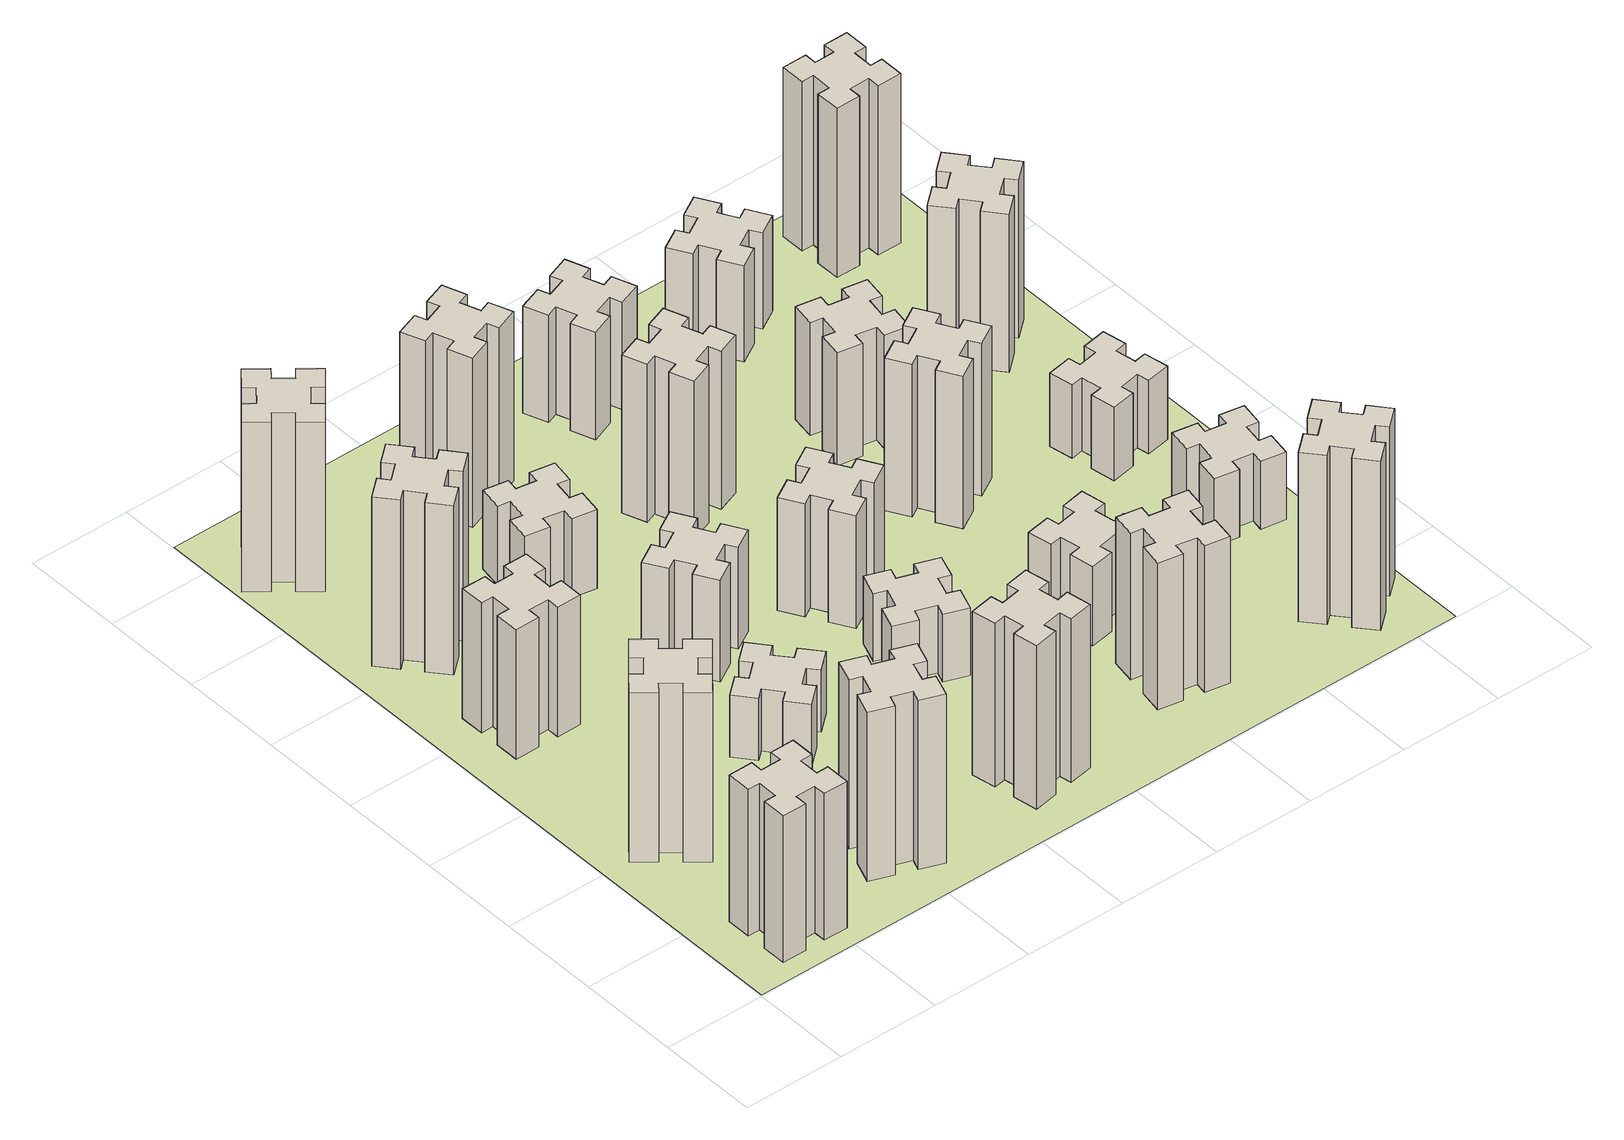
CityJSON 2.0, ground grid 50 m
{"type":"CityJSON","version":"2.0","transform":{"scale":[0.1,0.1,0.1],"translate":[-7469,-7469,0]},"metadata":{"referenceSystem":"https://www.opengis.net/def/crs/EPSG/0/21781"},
"CityObjects":{
"building1":{"type":"Building","attributes":{"class":"1000","function":"1000","usage":"1000","yearOfConstruction":2016,"roofType":"1000","measuredHeight":78,"storeysAboveGround":30,"storeysBelowGround":0},"geometry":[{"type":"Solid","lod":"1","boundaries":[[[[0,1,2,3,4,5,6,7,8,9,10,11,12,13,14,15,16,17,18,19]],[[17,16,20,21]],[[16,15,22,20]],[[15,14,23,22]],[[14,13,24,23]],[[13,12,25,24]],[[12,11,26,25]],[[11,10,27,26]],[[10,9,28,27]],[[9,8,29,28]],[[8,7,30,29]],[[7,6,31,30]],[[6,5,32,31]],[[5,4,33,32]],[[4,3,34,33]],[[3,2,35,34]],[[2,1,36,35]],[[1,0,37,36]],[[0,19,38,37]],[[19,18,39,38]],[[18,17,21,39]],[[24,25,26,27,28,29,30,31,32,33,34,35,36,37,38,39,21,20,22,23]]]]}]},
"building2":{"type":"Building","attributes":{"class":"1000","function":"1000","usage":"1000","yearOfConstruction":2016,"roofType":"1000","measuredHeight":90,"storeysAboveGround":30,"storeysBelowGround":0},"geometry":[{"type":"Solid","lod":"1","boundaries":[[[[40,41,42,43,44,45,46,47,48,49,50,51,52,53,54,55,56,57,58,59]],[[57,56,60,61]],[[56,55,62,60]],[[55,54,63,62]],[[54,53,64,63]],[[53,52,65,64]],[[52,51,66,65]],[[51,50,67,66]],[[50,49,68,67]],[[49,48,69,68]],[[48,47,70,69]],[[47,46,71,70]],[[46,45,72,71]],[[45,44,73,72]],[[44,43,74,73]],[[43,42,75,74]],[[42,41,76,75]],[[41,40,77,76]],[[40,59,78,77]],[[59,58,79,78]],[[58,57,61,79]],[[64,65,66,67,68,69,70,71,72,73,74,75,76,77,78,79,61,60,62,63]]]]}]},
"building3":{"type":"Building","attributes":{"class":"1000","function":"1000","usage":"1000","yearOfConstruction":2016,"roofType":"1000","measuredHeight":69,"storeysAboveGround":30,"storeysBelowGround":0},"geometry":[{"type":"Solid","lod":"1","boundaries":[[[[80,81,82,83,84,85,86,87,88,89,90,91,92,93,94,95,96,97,98,99]],[[97,96,100,101]],[[96,95,102,100]],[[95,94,103,102]],[[94,93,104,103]],[[93,92,105,104]],[[92,91,106,105]],[[91,90,107,106]],[[90,89,108,107]],[[89,88,109,108]],[[88,87,110,109]],[[87,86,111,110]],[[86,85,112,111]],[[85,84,113,112]],[[84,83,114,113]],[[83,82,115,114]],[[82,81,116,115]],[[81,80,117,116]],[[80,99,118,117]],[[99,98,119,118]],[[98,97,101,119]],[[104,105,106,107,108,109,110,111,112,113,114,115,116,117,118,119,101,100,102,103]]]]}]},
"building4":{"type":"Building","attributes":{"class":"1000","function":"1000","usage":"1000","yearOfConstruction":2016,"roofType":"1000","measuredHeight":90,"storeysAboveGround":30,"storeysBelowGround":0},"geometry":[{"type":"Solid","lod":"1","boundaries":[[[[120,121,122,123,124,125,126,127,128,129,130,131,132,133,134,135,136,137,138,139]],[[137,136,140,141]],[[136,135,142,140]],[[135,134,143,142]],[[134,133,144,143]],[[133,132,145,144]],[[132,131,146,145]],[[131,130,147,146]],[[130,129,148,147]],[[129,128,149,148]],[[128,127,150,149]],[[127,126,151,150]],[[126,125,152,151]],[[125,124,153,152]],[[124,123,154,153]],[[123,122,155,154]],[[122,121,156,155]],[[121,120,157,156]],[[120,139,158,157]],[[139,138,159,158]],[[138,137,141,159]],[[144,145,146,147,148,149,150,151,152,153,154,155,156,157,158,159,141,140,142,143]]]]}]},
"building5":{"type":"Building","attributes":{"class":"1000","function":"1000","usage":"1000","yearOfConstruction":2016,"roofType":"1000","measuredHeight":90,"storeysAboveGround":30,"storeysBelowGround":0},"geometry":[{"type":"Solid","lod":"1","boundaries":[[[[160,161,162,163,164,165,166,167,168,169,170,171,172,173,174,175,176,177,178,179]],[[177,176,180,181]],[[176,175,182,180]],[[175,174,183,182]],[[174,173,184,183]],[[173,172,185,184]],[[172,171,186,185]],[[171,170,187,186]],[[170,169,188,187]],[[169,168,189,188]],[[168,167,190,189]],[[167,166,191,190]],[[166,165,192,191]],[[165,164,193,192]],[[164,163,194,193]],[[163,162,195,194]],[[162,161,196,195]],[[161,160,197,196]],[[160,179,198,197]],[[179,178,199,198]],[[178,177,181,199]],[[184,185,186,187,188,189,190,191,192,193,194,195,196,197,198,199,181,180,182,183]]]]}]},
"building6":{"type":"Building","attributes":{"class":"1000","function":"1000","usage":"1000","yearOfConstruction":2016,"roofType":"1000","measuredHeight":90,"storeysAboveGround":30,"storeysBelowGround":0},"geometry":[{"type":"Solid","lod":"1","boundaries":[[[[200,201,202,203,204,205,206,207,208,209,210,211,212,213,214,215,216,217,218,219]],[[217,216,220,221]],[[216,215,222,220]],[[215,214,223,222]],[[214,213,224,223]],[[213,212,225,224]],[[212,211,226,225]],[[211,210,227,226]],[[210,209,228,227]],[[209,208,229,228]],[[208,207,230,229]],[[207,206,231,230]],[[206,205,232,231]],[[205,204,233,232]],[[204,203,234,233]],[[203,202,235,234]],[[202,201,236,235]],[[201,200,237,236]],[[200,219,238,237]],[[219,218,239,238]],[[218,217,221,239]],[[224,225,226,227,228,229,230,231,232,233,234,235,236,237,238,239,221,220,222,223]]]]}]},
"building7":{"type":"Building","attributes":{"class":"1000","function":"1000","usage":"1000","yearOfConstruction":2016,"roofType":"1000","measuredHeight":33,"storeysAboveGround":30,"storeysBelowGround":0},"geometry":[{"type":"Solid","lod":"1","boundaries":[[[[240,241,242,243,244,245,246,247,248,249,250,251,252,253,254,255,256,257,258,259]],[[257,256,260,261]],[[256,255,262,260]],[[255,254,263,262]],[[254,253,264,263]],[[253,252,265,264]],[[252,251,266,265]],[[251,250,267,266]],[[250,249,268,267]],[[249,248,269,268]],[[248,247,270,269]],[[247,246,271,270]],[[246,245,272,271]],[[245,244,273,272]],[[244,243,274,273]],[[243,242,275,274]],[[242,241,276,275]],[[241,240,277,276]],[[240,259,278,277]],[[259,258,279,278]],[[258,257,261,279]],[[264,265,266,267,268,269,270,271,272,273,274,275,276,277,278,279,261,260,262,263]]]]}]},
"building8":{"type":"Building","attributes":{"class":"1000","function":"1000","usage":"1000","yearOfConstruction":2016,"roofType":"1000","measuredHeight":54,"storeysAboveGround":30,"storeysBelowGround":0},"geometry":[{"type":"Solid","lod":"1","boundaries":[[[[280,281,282,283,284,285,286,287,288,289,290,291,292,293,294,295,296,297,298,299]],[[297,296,300,301]],[[296,295,302,300]],[[295,294,303,302]],[[294,293,304,303]],[[293,292,305,304]],[[292,291,306,305]],[[291,290,307,306]],[[290,289,308,307]],[[289,288,309,308]],[[288,287,310,309]],[[287,286,311,310]],[[286,285,312,311]],[[285,284,313,312]],[[284,283,314,313]],[[283,282,315,314]],[[282,281,316,315]],[[281,280,317,316]],[[280,299,318,317]],[[299,298,319,318]],[[298,297,301,319]],[[304,305,306,307,308,309,310,311,312,313,314,315,316,317,318,319,301,300,302,303]]]]}]},
"building9":{"type":"Building","attributes":{"class":"1000","function":"1000","usage":"1000","yearOfConstruction":2016,"roofType":"1000","measuredHeight":42,"storeysAboveGround":30,"storeysBelowGround":0},"geometry":[{"type":"Solid","lod":"1","boundaries":[[[[320,321,322,323,324,325,326,327,328,329,330,331,332,333,334,335,336,337,338,339]],[[337,336,340,341]],[[336,335,342,340]],[[335,334,343,342]],[[334,333,344,343]],[[333,332,345,344]],[[332,331,346,345]],[[331,330,347,346]],[[330,329,348,347]],[[329,328,349,348]],[[328,327,350,349]],[[327,326,351,350]],[[326,325,352,351]],[[325,324,353,352]],[[324,323,354,353]],[[323,322,355,354]],[[322,321,356,355]],[[321,320,357,356]],[[320,339,358,357]],[[339,338,359,358]],[[338,337,341,359]],[[344,345,346,347,348,349,350,351,352,353,354,355,356,357,358,359,341,340,342,343]]]]}]},
"building10":{"type":"Building","attributes":{"class":"1000","function":"1000","usage":"1000","yearOfConstruction":2016,"roofType":"1000","measuredHeight":87,"storeysAboveGround":30,"storeysBelowGround":0},"geometry":[{"type":"Solid","lod":"1","boundaries":[[[[360,361,362,363,364,365,366,367,368,369,370,371,372,373,374,375,376,377,378,379]],[[377,376,380,381]],[[376,375,382,380]],[[375,374,383,382]],[[374,373,384,383]],[[373,372,385,384]],[[372,371,386,385]],[[371,370,387,386]],[[370,369,388,387]],[[369,368,389,388]],[[368,367,390,389]],[[367,366,391,390]],[[366,365,392,391]],[[365,364,393,392]],[[364,363,394,393]],[[363,362,395,394]],[[362,361,396,395]],[[361,360,397,396]],[[360,379,398,397]],[[379,378,399,398]],[[378,377,381,399]],[[384,385,386,387,388,389,390,391,392,393,394,395,396,397,398,399,381,380,382,383]]]]}]},
"building11":{"type":"Building","attributes":{"class":"1000","function":"1000","usage":"1000","yearOfConstruction":2016,"roofType":"1000","measuredHeight":90,"storeysAboveGround":30,"storeysBelowGround":0},"geometry":[{"type":"Solid","lod":"1","boundaries":[[[[400,401,402,403,404,405,406,407,408,409,410,411,412,413,414,415,416,417,418,419]],[[417,416,420,421]],[[416,415,422,420]],[[415,414,423,422]],[[414,413,424,423]],[[413,412,425,424]],[[412,411,426,425]],[[411,410,427,426]],[[410,409,428,427]],[[409,408,429,428]],[[408,407,430,429]],[[407,406,431,430]],[[406,405,432,431]],[[405,404,433,432]],[[404,403,434,433]],[[403,402,435,434]],[[402,401,436,435]],[[401,400,437,436]],[[400,419,438,437]],[[419,418,439,438]],[[418,417,421,439]],[[424,425,426,427,428,429,430,431,432,433,434,435,436,437,438,439,421,420,422,423]]]]}]},
"building12":{"type":"Building","attributes":{"class":"1000","function":"1000","usage":"1000","yearOfConstruction":2016,"roofType":"1000","measuredHeight":36,"storeysAboveGround":30,"storeysBelowGround":0},"geometry":[{"type":"Solid","lod":"1","boundaries":[[[[440,441,442,443,444,445,446,447,448,449,450,451,452,453,454,455,456,457,458,459]],[[457,456,460,461]],[[456,455,462,460]],[[455,454,463,462]],[[454,453,464,463]],[[453,452,465,464]],[[452,451,466,465]],[[451,450,467,466]],[[450,449,468,467]],[[449,448,469,468]],[[448,447,470,469]],[[447,446,471,470]],[[446,445,472,471]],[[445,444,473,472]],[[444,443,474,473]],[[443,442,475,474]],[[442,441,476,475]],[[441,440,477,476]],[[440,459,478,477]],[[459,458,479,478]],[[458,457,461,479]],[[464,465,466,467,468,469,470,471,472,473,474,475,476,477,478,479,461,460,462,463]]]]}]},
"building13":{"type":"Building","attributes":{"class":"1000","function":"1000","usage":"1000","yearOfConstruction":2016,"roofType":"1000","measuredHeight":60,"storeysAboveGround":30,"storeysBelowGround":0},"geometry":[{"type":"Solid","lod":"1","boundaries":[[[[480,481,482,483,484,485,486,487,488,489,490,491,492,493,494,495,496,497,498,499]],[[497,496,500,501]],[[496,495,502,500]],[[495,494,503,502]],[[494,493,504,503]],[[493,492,505,504]],[[492,491,506,505]],[[491,490,507,506]],[[490,489,508,507]],[[489,488,509,508]],[[488,487,510,509]],[[487,486,511,510]],[[486,485,512,511]],[[485,484,513,512]],[[484,483,514,513]],[[483,482,515,514]],[[482,481,516,515]],[[481,480,517,516]],[[480,499,518,517]],[[499,498,519,518]],[[498,497,501,519]],[[504,505,506,507,508,509,510,511,512,513,514,515,516,517,518,519,501,500,502,503]]]]}]},
"building14":{"type":"Building","attributes":{"class":"1000","function":"1000","usage":"1000","yearOfConstruction":2016,"roofType":"1000","measuredHeight":84,"storeysAboveGround":30,"storeysBelowGround":0},"geometry":[{"type":"Solid","lod":"1","boundaries":[[[[520,521,522,523,524,525,526,527,528,529,530,531,532,533,534,535,536,537,538,539]],[[537,536,540,541]],[[536,535,542,540]],[[535,534,543,542]],[[534,533,544,543]],[[533,532,545,544]],[[532,531,546,545]],[[531,530,547,546]],[[530,529,548,547]],[[529,528,549,548]],[[528,527,550,549]],[[527,526,551,550]],[[526,525,552,551]],[[525,524,553,552]],[[524,523,554,553]],[[523,522,555,554]],[[522,521,556,555]],[[521,520,557,556]],[[520,539,558,557]],[[539,538,559,558]],[[538,537,541,559]],[[544,545,546,547,548,549,550,551,552,553,554,555,556,557,558,559,541,540,542,543]]]]}]},
"building15":{"type":"Building","attributes":{"class":"1000","function":"1000","usage":"1000","yearOfConstruction":2016,"roofType":"1000","measuredHeight":78,"storeysAboveGround":30,"storeysBelowGround":0},"geometry":[{"type":"Solid","lod":"1","boundaries":[[[[560,561,562,563,564,565,566,567,568,569,570,571,572,573,574,575,576,577,578,579]],[[577,576,580,581]],[[576,575,582,580]],[[575,574,583,582]],[[574,573,584,583]],[[573,572,585,584]],[[572,571,586,585]],[[571,570,587,586]],[[570,569,588,587]],[[569,568,589,588]],[[568,567,590,589]],[[567,566,591,590]],[[566,565,592,591]],[[565,564,593,592]],[[564,563,594,593]],[[563,562,595,594]],[[562,561,596,595]],[[561,560,597,596]],[[560,579,598,597]],[[579,578,599,598]],[[578,577,581,599]],[[584,585,586,587,588,589,590,591,592,593,594,595,596,597,598,599,581,580,582,583]]]]}]},
"building16":{"type":"Building","attributes":{"class":"1000","function":"1000","usage":"1000","yearOfConstruction":2016,"roofType":"1000","measuredHeight":57,"storeysAboveGround":30,"storeysBelowGround":0},"geometry":[{"type":"Solid","lod":"1","boundaries":[[[[600,601,602,603,604,605,606,607,608,609,610,611,612,613,614,615,616,617,618,619]],[[617,616,620,621]],[[616,615,622,620]],[[615,614,623,622]],[[614,613,624,623]],[[613,612,625,624]],[[612,611,626,625]],[[611,610,627,626]],[[610,609,628,627]],[[609,608,629,628]],[[608,607,630,629]],[[607,606,631,630]],[[606,605,632,631]],[[605,604,633,632]],[[604,603,634,633]],[[603,602,635,634]],[[602,601,636,635]],[[601,600,637,636]],[[600,619,638,637]],[[619,618,639,638]],[[618,617,621,639]],[[624,625,626,627,628,629,630,631,632,633,634,635,636,637,638,639,621,620,622,623]]]]}]},
"building17":{"type":"Building","attributes":{"class":"1000","function":"1000","usage":"1000","yearOfConstruction":2016,"roofType":"1000","measuredHeight":42,"storeysAboveGround":30,"storeysBelowGround":0},"geometry":[{"type":"Solid","lod":"1","boundaries":[[[[640,641,642,643,644,645,646,647,648,649,650,651,652,653,654,655,656,657,658,659]],[[657,656,660,661]],[[656,655,662,660]],[[655,654,663,662]],[[654,653,664,663]],[[653,652,665,664]],[[652,651,666,665]],[[651,650,667,666]],[[650,649,668,667]],[[649,648,669,668]],[[648,647,670,669]],[[647,646,671,670]],[[646,645,672,671]],[[645,644,673,672]],[[644,643,674,673]],[[643,642,675,674]],[[642,641,676,675]],[[641,640,677,676]],[[640,659,678,677]],[[659,658,679,678]],[[658,657,661,679]],[[664,665,666,667,668,669,670,671,672,673,674,675,676,677,678,679,661,660,662,663]]]]}]},
"building18":{"type":"Building","attributes":{"class":"1000","function":"1000","usage":"1000","yearOfConstruction":2016,"roofType":"1000","measuredHeight":81,"storeysAboveGround":30,"storeysBelowGround":0},"geometry":[{"type":"Solid","lod":"1","boundaries":[[[[680,681,682,683,684,685,686,687,688,689,690,691,692,693,694,695,696,697,698,699]],[[697,696,700,701]],[[696,695,702,700]],[[695,694,703,702]],[[694,693,704,703]],[[693,692,705,704]],[[692,691,706,705]],[[691,690,707,706]],[[690,689,708,707]],[[689,688,709,708]],[[688,687,710,709]],[[687,686,711,710]],[[686,685,712,711]],[[685,684,713,712]],[[684,683,714,713]],[[683,682,715,714]],[[682,681,716,715]],[[681,680,717,716]],[[680,699,718,717]],[[699,698,719,718]],[[698,697,701,719]],[[704,705,706,707,708,709,710,711,712,713,714,715,716,717,718,719,701,700,702,703]]]]}]},
"building19":{"type":"Building","attributes":{"class":"1000","function":"1000","usage":"1000","yearOfConstruction":2016,"roofType":"1000","measuredHeight":60,"storeysAboveGround":30,"storeysBelowGround":0},"geometry":[{"type":"Solid","lod":"1","boundaries":[[[[720,721,722,723,724,725,726,727,728,729,730,731,732,733,734,735,736,737,738,739]],[[737,736,740,741]],[[736,735,742,740]],[[735,734,743,742]],[[734,733,744,743]],[[733,732,745,744]],[[732,731,746,745]],[[731,730,747,746]],[[730,729,748,747]],[[729,728,749,748]],[[728,727,750,749]],[[727,726,751,750]],[[726,725,752,751]],[[725,724,753,752]],[[724,723,754,753]],[[723,722,755,754]],[[722,721,756,755]],[[721,720,757,756]],[[720,739,758,757]],[[739,738,759,758]],[[738,737,741,759]],[[744,745,746,747,748,749,750,751,752,753,754,755,756,757,758,759,741,740,742,743]]]]}]},
"building20":{"type":"Building","attributes":{"class":"1000","function":"1000","usage":"1000","yearOfConstruction":2016,"roofType":"1000","measuredHeight":90,"storeysAboveGround":30,"storeysBelowGround":0},"geometry":[{"type":"Solid","lod":"1","boundaries":[[[[760,761,762,763,764,765,766,767,768,769,770,771,772,773,774,775,776,777,778,779]],[[777,776,780,781]],[[776,775,782,780]],[[775,774,783,782]],[[774,773,784,783]],[[773,772,785,784]],[[772,771,786,785]],[[771,770,787,786]],[[770,769,788,787]],[[769,768,789,788]],[[768,767,790,789]],[[767,766,791,790]],[[766,765,792,791]],[[765,764,793,792]],[[764,763,794,793]],[[763,762,795,794]],[[762,761,796,795]],[[761,760,797,796]],[[760,779,798,797]],[[779,778,799,798]],[[778,777,781,799]],[[784,785,786,787,788,789,790,791,792,793,794,795,796,797,798,799,781,780,782,783]]]]}]},
"building21":{"type":"Building","attributes":{"class":"1000","function":"1000","usage":"1000","yearOfConstruction":2016,"roofType":"1000","measuredHeight":51,"storeysAboveGround":30,"storeysBelowGround":0},"geometry":[{"type":"Solid","lod":"1","boundaries":[[[[800,801,802,803,804,805,806,807,808,809,810,811,812,813,814,815,816,817,818,819]],[[817,816,820,821]],[[816,815,822,820]],[[815,814,823,822]],[[814,813,824,823]],[[813,812,825,824]],[[812,811,826,825]],[[811,810,827,826]],[[810,809,828,827]],[[809,808,829,828]],[[808,807,830,829]],[[807,806,831,830]],[[806,805,832,831]],[[805,804,833,832]],[[804,803,834,833]],[[803,802,835,834]],[[802,801,836,835]],[[801,800,837,836]],[[800,819,838,837]],[[819,818,839,838]],[[818,817,821,839]],[[824,825,826,827,828,829,830,831,832,833,834,835,836,837,838,839,821,820,822,823]]]]}]},
"building22":{"type":"Building","attributes":{"class":"1000","function":"1000","usage":"1000","yearOfConstruction":2016,"roofType":"1000","measuredHeight":36,"storeysAboveGround":30,"storeysBelowGround":0},"geometry":[{"type":"Solid","lod":"1","boundaries":[[[[840,841,842,843,844,845,846,847,848,849,850,851,852,853,854,855,856,857,858,859]],[[857,856,860,861]],[[856,855,862,860]],[[855,854,863,862]],[[854,853,864,863]],[[853,852,865,864]],[[852,851,866,865]],[[851,850,867,866]],[[850,849,868,867]],[[849,848,869,868]],[[848,847,870,869]],[[847,846,871,870]],[[846,845,872,871]],[[845,844,873,872]],[[844,843,874,873]],[[843,842,875,874]],[[842,841,876,875]],[[841,840,877,876]],[[840,859,878,877]],[[859,858,879,878]],[[858,857,861,879]],[[864,865,866,867,868,869,870,871,872,873,874,875,876,877,878,879,861,860,862,863]]]]}]},
"building23":{"type":"Building","attributes":{"class":"1000","function":"1000","usage":"1000","yearOfConstruction":2016,"roofType":"1000","measuredHeight":39,"storeysAboveGround":30,"storeysBelowGround":0},"geometry":[{"type":"Solid","lod":"1","boundaries":[[[[880,881,882,883,884,885,886,887,888,889,890,891,892,893,894,895,896,897,898,899]],[[897,896,900,901]],[[896,895,902,900]],[[895,894,903,902]],[[894,893,904,903]],[[893,892,905,904]],[[892,891,906,905]],[[891,890,907,906]],[[890,889,908,907]],[[889,888,909,908]],[[888,887,910,909]],[[887,886,911,910]],[[886,885,912,911]],[[885,884,913,912]],[[884,883,914,913]],[[883,882,915,914]],[[882,881,916,915]],[[881,880,917,916]],[[880,899,918,917]],[[899,898,919,918]],[[898,897,901,919]],[[904,905,906,907,908,909,910,911,912,913,914,915,916,917,918,919,901,900,902,903]]]]}]},
"building24":{"type":"Building","attributes":{"class":"1000","function":"1000","usage":"1000","yearOfConstruction":2016,"roofType":"1000","measuredHeight":84,"storeysAboveGround":30,"storeysBelowGround":0},"geometry":[{"type":"Solid","lod":"1","boundaries":[[[[920,921,922,923,924,925,926,927,928,929,930,931,932,933,934,935,936,937,938,939]],[[937,936,940,941]],[[936,935,942,940]],[[935,934,943,942]],[[934,933,944,943]],[[933,932,945,944]],[[932,931,946,945]],[[931,930,947,946]],[[930,929,948,947]],[[929,928,949,948]],[[928,927,950,949]],[[927,926,951,950]],[[926,925,952,951]],[[925,924,953,952]],[[924,923,954,953]],[[923,922,955,954]],[[922,921,956,955]],[[921,920,957,956]],[[920,939,958,957]],[[939,938,959,958]],[[938,937,941,959]],[[944,945,946,947,948,949,950,951,952,953,954,955,956,957,958,959,941,940,942,943]]]]}]},
"building25":{"type":"Building","attributes":{"class":"1000","function":"1000","usage":"1000","yearOfConstruction":2016,"roofType":"1000","measuredHeight":90,"storeysAboveGround":30,"storeysBelowGround":0},"geometry":[{"type":"Solid","lod":"1","boundaries":[[[[960,961,962,963,964,965,966,967,968,969,970,971,972,973,974,975,976,977,978,979]],[[977,976,980,981]],[[976,975,982,980]],[[975,974,983,982]],[[974,973,984,983]],[[973,972,985,984]],[[972,971,986,985]],[[971,970,987,986]],[[970,969,988,987]],[[969,968,989,988]],[[968,967,990,989]],[[967,966,991,990]],[[966,965,992,991]],[[965,964,993,992]],[[964,963,994,993]],[[963,962,995,994]],[[962,961,996,995]],[[961,960,997,996]],[[960,979,998,997]],[[979,978,999,998]],[[978,977,981,999]],[[984,985,986,987,988,989,990,991,992,993,994,995,996,997,998,999,981,980,982,983]]]]}]},
"landuse1":{"type":"LandUse","attributes":{"name":"plot1","function":"1010"},"geometry":[{"type":"MultiSurface","lod":"1","boundaries":[[[1000,1001,1002,1003]]]}]}
},
"vertices":[
[265,325,0],[265,225,0],[205,225,0],[205,105,0],[325,105,0],[325,165,0],[425,165,0],[425,105,0],[545,105,0],[545,225,0],[485,225,0],[485,325,0],[545,325,0],[545,445,0],[425,445,0],[425,385,0],[325,385,0],[325,445,0],[205,445,0],[205,325,0],[325,385,780],[325,445,780],[425,385,780],[425,445,780],[545,445,780],[545,325,780],[485,325,780],[485,225,780],[545,225,780],[545,105,780],[425,105,780],[425,165,780],[325,165,780],[325,105,780],[205,105,780],[205,225,780],[265,225,780],[265,325,780],[205,325,780],[205,445,780],
[484,1067,0],[408,1132,0],[446,1178,0],[354,1255,0],[277,1163,0],[323,1124,0],[259,1048,0],[213,1086,0],[136,994,0],[228,917,0],[266,963,0],[343,899,0],[304,853,0],[396,776,0],[473,868,0],[427,906,0],[492,983,0],[538,944,0],[615,1036,0],[523,1113,0],[492,983,900],[538,944,900],[427,906,900],[473,868,900],[396,776,900],[304,853,900],[343,899,900],[266,963,900],[228,917,900],[136,994,900],[213,1086,900],[259,1048,900],[323,1124,900],[277,1163,900],[354,1255,900],[446,1178,900],[408,1132,900],[484,1067,900],[523,1113,900],[615,1036,900],
[425,2065,0],[325,2065,0],[325,2125,0],[205,2125,0],[205,2005,0],[265,2005,0],[265,1905,0],[205,1905,0],[205,1785,0],[325,1785,0],[325,1845,0],[425,1845,0],[425,1785,0],[545,1785,0],[545,1905,0],[485,1905,0],[485,2005,0],[545,2005,0],[545,2125,0],[425,2125,0],[485,2005,690],[545,2005,690],[485,1905,690],[545,1905,690],[545,1785,690],[425,1785,690],[425,1845,690],[325,1845,690],[325,1785,690],[205,1785,690],[205,1905,690],[265,1905,690],[265,2005,690],[205,2005,690],[205,2125,690],[325,2125,690],[325,2065,690],[425,2065,690],[425,2125,690],[545,2125,690],
[929,460,0],[895,366,0],[839,387,0],[797,274,0],[910,233,0],[931,289,0],[1025,255,0],[1004,199,0],[1117,157,0],[1158,270,0],[1102,291,0],[1136,385,0],[1192,364,0],[1233,477,0],[1120,518,0],[1100,462,0],[1006,496,0],[1027,552,0],[914,593,0],[873,480,0],[1006,496,900],[1027,552,900],[1100,462,900],[1120,518,900],[1233,477,900],[1192,364,900],[1136,385,900],[1102,291,900],[1158,270,900],[1117,157,900],[1004,199,900],[1025,255,900],[931,289,900],[910,233,900],[797,274,900],[839,387,900],[895,366,900],[929,460,900],[873,480,900],[914,593,900],
[492,2628,0],[427,2704,0],[473,2743,0],[396,2835,0],[304,2758,0],[343,2712,0],[266,2647,0],[228,2693,0],[136,2616,0],[213,2524,0],[259,2563,0],[323,2486,0],[277,2448,0],[354,2356,0],[446,2433,0],[408,2479,0],[484,2543,0],[523,2497,0],[615,2574,0],[538,2666,0],[484,2543,900],[523,2497,900],[408,2479,900],[446,2433,900],[354,2356,900],[277,2448,900],[323,2486,900],[259,2563,900],[213,2524,900],[136,2616,900],[228,2693,900],[266,2647,900],[343,2712,900],[304,2758,900],[396,2835,900],[473,2743,900],[427,2704,900],[492,2628,900],[538,2666,900],[615,2574,900],
[384,3387,0],[308,3452,0],[346,3498,0],[254,3575,0],[177,3483,0],[223,3444,0],[159,3368,0],[113,3406,0],[36,3314,0],[128,3237,0],[166,3283,0],[243,3219,0],[204,3173,0],[296,3096,0],[373,3188,0],[327,3226,0],[392,3303,0],[438,3264,0],[515,3356,0],[423,3433,0],[392,3303,900],[438,3264,900],[327,3226,900],[373,3188,900],[296,3096,900],[204,3173,900],[243,3219,900],[166,3283,900],[128,3237,900],[36,3314,900],[113,3406,900],[159,3368,900],[223,3444,900],[177,3483,900],[254,3575,900],[346,3498,900],[308,3452,900],[384,3387,900],[423,3433,900],[515,3356,900],
[1083,1332,0],[1006,1267,0],[968,1313,0],[876,1236,0],[953,1144,0],[999,1183,0],[1063,1106,0],[1017,1068,0],[1094,976,0],[1186,1053,0],[1148,1099,0],[1224,1163,0],[1263,1117,0],[1355,1194,0],[1278,1286,0],[1232,1248,0],[1167,1324,0],[1213,1363,0],[1136,1455,0],[1044,1378,0],[1167,1324,330],[1213,1363,330],[1232,1248,330],[1278,1286,330],[1355,1194,330],[1263,1117,330],[1224,1163,330],[1148,1099,330],[1186,1053,330],[1094,976,330],[1017,1068,330],[1063,1106,330],[999,1183,330],[953,1144,330],[876,1236,330],[968,1313,330],[1006,1267,330],[1083,1332,330],[1044,1378,330],[1136,1455,330],
[1336,1867,0],[1286,1954,0],[1338,1984,0],[1278,2088,0],[1174,2028,0],[1204,1976,0],[1117,1926,0],[1087,1978,0],[983,1918,0],[1043,1814,0],[1095,1844,0],[1145,1757,0],[1093,1727,0],[1153,1623,0],[1257,1683,0],[1227,1735,0],[1314,1785,0],[1344,1733,0],[1448,1793,0],[1388,1897,0],[1314,1785,540],[1344,1733,540],[1227,1735,540],[1257,1683,540],[1153,1623,540],[1093,1727,540],[1145,1757,540],[1095,1844,540],[1043,1814,540],[983,1918,540],[1087,1978,540],[1117,1926,540],[1204,1976,540],[1174,2028,540],[1278,2088,540],[1338,1984,540],[1286,1954,540],[1336,1867,540],[1388,1897,540],[1448,1793,540],
[1115,2527,0],[1132,2625,0],[1191,2615,0],[1212,2733,0],[1094,2754,0],[1084,2695,0],[985,2712,0],[996,2771,0],[877,2792,0],[857,2674,0],[916,2664,0],[898,2565,0],[839,2576,0],[818,2457,0],[937,2437,0],[947,2496,0],[1045,2478,0],[1035,2419,0],[1153,2398,0],[1174,2517,0],[1045,2478,420],[1035,2419,420],[947,2496,420],[937,2437,420],[818,2457,420],[839,2576,420],[898,2565,420],[916,2664,420],[857,2674,420],[877,2792,420],[996,2771,420],[985,2712,420],[1084,2695,420],[1094,2754,420],[1212,2733,420],[1191,2615,420],[1132,2625,420],[1115,2527,420],[1174,2517,420],[1153,2398,420],
[1785,492,0],[1687,475,0],[1677,534,0],[1558,513,0],[1579,395,0],[1638,405,0],[1656,307,0],[1597,297,0],[1617,178,0],[1736,199,0],[1725,258,0],[1824,276,0],[1834,217,0],[1952,237,0],[1931,356,0],[1872,345,0],[1855,444,0],[1914,454,0],[1893,572,0],[1775,551,0],[1855,444,870],[1914,454,870],[1872,345,870],[1931,356,870],[1952,237,870],[1834,217,870],[1824,276,870],[1725,258,870],[1736,199,870],[1617,178,870],[1597,297,870],[1656,307,870],[1638,405,870],[1579,395,870],[1558,513,870],[1677,534,870],[1687,475,870],[1785,492,870],[1775,551,870],[1893,572,870],
[1125,3356,0],[1031,3322,0],[1010,3378,0],[897,3337,0],[939,3224,0],[995,3245,0],[1029,3151,0],[973,3130,0],[1014,3017,0],[1127,3059,0],[1106,3115,0],[1200,3149,0],[1220,3093,0],[1333,3134,0],[1292,3247,0],[1236,3226,0],[1202,3320,0],[1258,3340,0],[1217,3453,0],[1104,3412,0],[1202,3320,900],[1258,3340,900],[1236,3226,900],[1292,3247,900],[1333,3134,900],[1220,3093,900],[1200,3149,900],[1106,3115,900],[1127,3059,900],[1014,3017,900],[973,3130,900],[1029,3151,900],[995,3245,900],[939,3224,900],[897,3337,900],[1010,3378,900],[1031,3322,900],[1125,3356,900],[1104,3412,900],[1217,3453,900],
[1771,1129,0],[1865,1095,0],[1844,1039,0],[1957,997,0],[1998,1110,0],[1942,1131,0],[1976,1225,0],[2032,1204,0],[2073,1317,0],[1960,1358,0],[1940,1302,0],[1846,1336,0],[1867,1392,0],[1754,1433,0],[1713,1320,0],[1769,1300,0],[1735,1206,0],[1679,1227,0],[1637,1114,0],[1750,1073,0],[1735,1206,360],[1679,1227,360],[1769,1300,360],[1713,1320,360],[1754,1433,360],[1867,1392,360],[1846,1336,360],[1940,1302,360],[1960,1358,360],[2073,1317,360],[2032,1204,360],[1976,1225,360],[1942,1131,360],[1998,1110,360],[1957,997,360],[1844,1039,360],[1865,1095,360],[1771,1129,360],[1750,1073,360],[1637,1114,360],
[1976,1767,0],[1926,1854,0],[1978,1884,0],[1918,1988,0],[1814,1928,0],[1844,1876,0],[1757,1826,0],[1727,1878,0],[1623,1818,0],[1683,1714,0],[1735,1744,0],[1785,1657,0],[1733,1627,0],[1793,1523,0],[1897,1583,0],[1867,1635,0],[1954,1685,0],[1984,1633,0],[2088,1693,0],[2028,1797,0],[1954,1685,600],[1984,1633,600],[1867,1635,600],[1897,1583,600],[1793,1523,600],[1733,1627,600],[1785,1657,600],[1735,1744,600],[1683,1714,600],[1623,1818,600],[1727,1878,600],[1757,1826,600],[1844,1876,600],[1814,1928,600],[1918,1988,600],[1978,1884,600],[1926,1854,600],[1976,1767,600],[2028,1797,600],[2088,1693,600],
[1876,2586,0],[1842,2680,0],[1898,2700,0],[1857,2813,0],[1744,2772,0],[1765,2716,0],[1671,2682,0],[1650,2738,0],[1537,2697,0],[1579,2584,0],[1635,2605,0],[1669,2511,0],[1613,2490,0],[1654,2377,0],[1767,2419,0],[1746,2475,0],[1840,2509,0],[1860,2453,0],[1973,2494,0],[1932,2607,0],[1840,2509,840],[1860,2453,840],[1746,2475,840],[1767,2419,840],[1654,2377,840],[1613,2490,840],[1669,2511,840],[1635,2605,840],[1579,2584,840],[1537,2697,840],[1650,2738,840],[1671,2682,840],[1765,2716,840],[1744,2772,840],[1857,2813,840],[1898,2700,840],[1842,2680,840],[1876,2586,840],[1932,2607,840],[1973,2494,840],
[2496,544,0],[2478,445,0],[2419,456,0],[2398,337,0],[2517,317,0],[2527,376,0],[2625,358,0],[2615,299,0],[2733,278,0],[2754,397,0],[2695,407,0],[2712,505,0],[2771,495,0],[2792,613,0],[2674,634,0],[2664,575,0],[2565,592,0],[2576,651,0],[2457,672,0],[2437,554,0],[2565,592,780],[2576,651,780],[2664,575,780],[2674,634,780],[2792,613,780],[2771,495,780],[2712,505,780],[2695,407,780],[2754,397,780],[2733,278,780],[2615,299,780],[2625,358,780],[2527,376,780],[2517,317,780],[2398,337,780],[2419,456,780],[2478,445,780],[2496,544,780],[2437,554,780],[2457,672,780],
[1846,3215,0],[1940,3249,0],[1960,3193,0],[2073,3234,0],[2032,3347,0],[1976,3326,0],[1942,3420,0],[1998,3440,0],[1957,3553,0],[1844,3512,0],[1865,3456,0],[1771,3422,0],[1750,3478,0],[1637,3437,0],[1679,3324,0],[1735,3345,0],[1769,3251,0],[1713,3230,0],[1754,3117,0],[1867,3159,0],[1769,3251,570],[1713,3230,570],[1735,3345,570],[1679,3324,570],[1637,3437,570],[1750,3478,570],[1771,3422,570],[1865,3456,570],[1844,3512,570],[1957,3553,570],[1998,3440,570],[1942,3420,570],[1976,3326,570],[2032,3347,570],[2073,3234,570],[1960,3193,570],[1940,3249,570],[1846,3215,570],[1867,3159,570],[1754,3117,570],
[2625,1132,0],[2527,1115,0],[2517,1174,0],[2398,1153,0],[2419,1035,0],[2478,1045,0],[2496,947,0],[2437,937,0],[2457,818,0],[2576,839,0],[2565,898,0],[2664,916,0],[2674,857,0],[2792,877,0],[2771,996,0],[2712,985,0],[2695,1084,0],[2754,1094,0],[2733,1212,0],[2615,1191,0],[2695,1084,420],[2754,1094,420],[2712,985,420],[2771,996,420],[2792,877,420],[2674,857,420],[2664,916,420],[2565,898,420],[2576,839,420],[2457,818,420],[2437,937,420],[2496,947,420],[2478,1045,420],[2419,1035,420],[2398,1153,420],[2517,1174,420],[2527,1115,420],[2625,1132,420],[2615,1191,420],[2733,1212,420],
[2716,1967,0],[2666,2054,0],[2718,2084,0],[2658,2188,0],[2554,2128,0],[2584,2076,0],[2497,2026,0],[2467,2078,0],[2363,2018,0],[2423,1914,0],[2475,1944,0],[2525,1857,0],[2473,1827,0],[2533,1723,0],[2637,1783,0],[2607,1835,0],[2694,1885,0],[2724,1833,0],[2828,1893,0],[2768,1997,0],[2694,1885,810],[2724,1833,810],[2607,1835,810],[2637,1783,810],[2533,1723,810],[2473,1827,810],[2525,1857,810],[2475,1944,810],[2423,1914,810],[2363,2018,810],[2467,2078,810],[2497,2026,810],[2584,2076,810],[2554,2128,810],[2658,2188,810],[2718,2084,810],[2666,2054,810],[2716,1967,810],[2768,1997,810],[2828,1893,810],
[2496,2564,0],[2478,2465,0],[2419,2476,0],[2398,2357,0],[2517,2337,0],[2527,2396,0],[2625,2378,0],[2615,2319,0],[2733,2298,0],[2754,2417,0],[2695,2427,0],[2712,2525,0],[2771,2515,0],[2792,2633,0],[2674,2654,0],[2664,2595,0],[2565,2612,0],[2576,2671,0],[2457,2692,0],[2437,2574,0],[2565,2612,600],[2576,2671,600],[2664,2595,600],[2674,2654,600],[2792,2633,600],[2771,2515,600],[2712,2525,600],[2695,2427,600],[2754,2417,600],[2733,2298,600],[2615,2319,600],[2625,2378,600],[2527,2396,600],[2517,2337,600],[2398,2357,600],[2419,2476,600],[2478,2465,600],[2496,2564,600],[2437,2574,600],[2457,2692,600],
[3468,259,0],[3544,323,0],[3583,277,0],[3675,354,0],[3598,446,0],[3552,408,0],[3487,484,0],[3533,523,0],[3456,615,0],[3364,538,0],[3403,492,0],[3326,427,0],[3288,473,0],[3196,396,0],[3273,304,0],[3319,343,0],[3383,266,0],[3337,228,0],[3414,136,0],[3506,213,0],[3383,266,900],[3337,228,900],[3319,343,900],[3273,304,900],[3196,396,900],[3288,473,900],[3326,427,900],[3403,492,900],[3364,538,900],[3456,615,900],[3533,523,900],[3487,484,900],[3552,408,900],[3598,446,900],[3675,354,900],[3583,277,900],[3544,323,900],[3468,259,900],[3506,213,900],[3414,136,900],
[2716,3347,0],[2666,3434,0],[2718,3464,0],[2658,3568,0],[2554,3508,0],[2584,3456,0],[2497,3406,0],[2467,3458,0],[2363,3398,0],[2423,3294,0],[2475,3324,0],[2525,3237,0],[2473,3207,0],[2533,3103,0],[2637,3163,0],[2607,3215,0],[2694,3265,0],[2724,3213,0],[2828,3273,0],[2768,3377,0],[2694,3265,510],[2724,3213,510],[2607,3215,510],[2637,3163,510],[2533,3103,510],[2473,3207,510],[2525,3237,510],[2475,3324,510],[2423,3294,510],[2363,3398,510],[2467,3458,510],[2497,3406,510],[2584,3456,510],[2554,3508,510],[2658,3568,510],[2718,3464,510],[2666,3434,510],[2716,3347,510],[2768,3377,510],[2828,3273,510],
[3367,1016,0],[3465,998,0],[3455,939,0],[3573,918,0],[3594,1037,0],[3535,1047,0],[3552,1145,0],[3611,1135,0],[3632,1253,0],[3514,1274,0],[3504,1215,0],[3405,1232,0],[3416,1291,0],[3297,1312,0],[3277,1194,0],[3336,1184,0],[3318,1085,0],[3259,1096,0],[3238,977,0],[3357,957,0],[3318,1085,360],[3259,1096,360],[3336,1184,360],[3277,1194,360],[3297,1312,360],[3416,1291,360],[3405,1232,360],[3504,1215,360],[3514,1274,360],[3632,1253,360],[3611,1135,360],[3552,1145,360],[3535,1047,360],[3594,1037,360],[3573,918,360],[3455,939,360],[3465,998,360],[3367,1016,360],[3357,957,360],[3238,977,360],
[3365,1872,0],[3267,1855,0],[3257,1914,0],[3138,1893,0],[3159,1775,0],[3218,1785,0],[3236,1687,0],[3177,1677,0],[3197,1558,0],[3316,1579,0],[3305,1638,0],[3404,1656,0],[3414,1597,0],[3532,1617,0],[3511,1736,0],[3452,1725,0],[3435,1824,0],[3494,1834,0],[3473,1952,0],[3355,1931,0],[3435,1824,390],[3494,1834,390],[3452,1725,390],[3511,1736,390],[3532,1617,390],[3414,1597,390],[3404,1656,390],[3305,1638,390],[3316,1579,390],[3197,1558,390],[3177,1677,390],[3236,1687,390],[3218,1785,390],[3159,1775,390],[3138,1893,390],[3257,1914,390],[3267,1855,390],[3365,1872,390],[3355,1931,390],[3473,1952,390],
[3452,2628,0],[3387,2704,0],[3433,2743,0],[3356,2835,0],[3264,2758,0],[3303,2712,0],[3226,2647,0],[3188,2693,0],[3096,2616,0],[3173,2524,0],[3219,2563,0],[3283,2486,0],[3237,2448,0],[3314,2356,0],[3406,2433,0],[3368,2479,0],[3444,2543,0],[3483,2497,0],[3575,2574,0],[3498,2666,0],[3444,2543,840],[3483,2497,840],[3368,2479,840],[3406,2433,840],[3314,2356,840],[3237,2448,840],[3283,2486,840],[3219,2563,840],[3173,2524,840],[3096,2616,840],[3188,2693,840],[3226,2647,840],[3303,2712,840],[3264,2758,840],[3356,2835,840],[3433,2743,840],[3387,2704,840],[3452,2628,840],[3498,2666,840],[3575,2574,840],
[3285,3325,0],[3385,3325,0],[3385,3265,0],[3505,3265,0],[3505,3385,0],[3445,3385,0],[3445,3485,0],[3505,3485,0],[3505,3605,0],[3385,3605,0],[3385,3545,0],[3285,3545,0],[3285,3605,0],[3165,3605,0],[3165,3485,0],[3225,3485,0],[3225,3385,0],[3165,3385,0],[3165,3265,0],[3285,3265,0],[3225,3385,900],[3165,3385,900],[3225,3485,900],[3165,3485,900],[3165,3605,900],[3285,3605,900],[3285,3545,900],[3385,3545,900],[3385,3605,900],[3505,3605,900],[3505,3485,900],[3445,3485,900],[3445,3385,900],[3505,3385,900],[3505,3265,900],[3385,3265,900],[3385,3325,900],[3285,3325,900],[3285,3265,900],[3165,3265,900],
[5,3705,0],[3705,3705,0],[3705,5,0],[5,5,0]
]}
